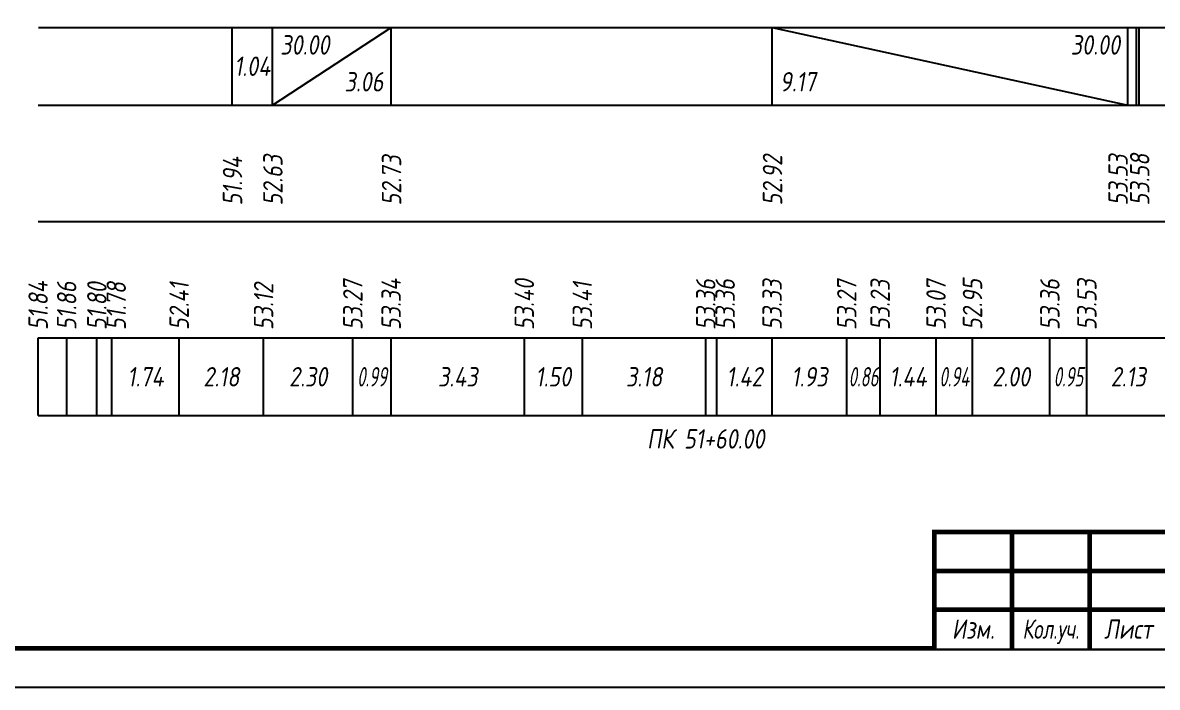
# Model space of a CAD drawing. Extents: x -717 to 1451, y -133302 to 233.
# Drawn here: x 82.4 to 228.7, y -81419.4 to -81333.8 of the extents above; entities that cross this region are included whole.
import ezdxf
from ezdxf.enums import TextEntityAlignment as Align

# ---------------------------------------------------------------- set-up
doc = ezdxf.new("R2010")
doc.units = 0
for name, color, linetype in [('Зарамочное оформление', 7, 'Continuous'), ('Код_510', 7, 'Continuous'), ('Код_516', 1, 'Continuous'), ('Подписи поперечников', 7, 'Continuous'), ('Таблица', 7, 'Continuous')]:
    doc.layers.add(name, color=color, linetype=linetype)
doc.styles.add('М', font='romand.shx', dxfattribs={"width": 0.8, "oblique": 10, "height": 2.5})

# ---------------------------------------------------------------- blocks, each defined once
blk = doc.blocks.new('Штамп')
at = {"linetype": 'Continuous'}
blk.add_wipeout([(199.95, -411.25), (384.95, -411.25), (384.95, -426.25), (199.95, -426.25)], dxfattribs=at).dxf.layer = 'Зарамочное оформление'
at = {"layer": 'Зарамочное оформление', "linetype": 'Continuous', "lineweight": -3, "const_width": 0.6, "flags": 128}
for points in [[(199.95, -426.25), (199.95, -411.25), (384.95, -411.25)], [(209.95, -411.25), (209.95, -426.25)], [(219.95, -411.25), (219.95, -426.25)], [(199.95, -416.25), (264.95, -416.25)], [(199.95, -421.25), (264.95, -421.25)]]:
    blk.add_lwpolyline(points, dxfattribs=at)
at = {"layer": 'Зарамочное оформление', "linetype": 'Continuous', "style": 'М', "oblique": 10}
for s, width, p in [('Изм.', 0.8, (204.95, -423.75)), ('Кол.уч.', 0.7, (214.95, -423.75)), ('Лист', 0.8, (224.95, -423.75))]:
    blk.add_text(s, height=2.5, dxfattribs=dict(at, width=width)).set_placement(p, align=Align.MIDDLE_CENTER)
blk = doc.blocks.new('шифр')
blk.add_blockref('Штамп', (0, -81048))

msp = doc.modelspace()

# ---------------------------------------------------------------- linework, layer by layer
at = {"flags": 128}
msp.add_lwpolyline([(-30.054, -81419.421), (389.946, -81419.421), (389.946, -81122.421), (-30.054, -81122.421)], close=True, dxfattribs=at)
at = {"const_width": 0.6, "flags": 128}
msp.add_lwpolyline([(-10.054, -81414.421), (384.946, -81414.421), (384.946, -81127.421), (-10.054, -81127.421)], close=True, dxfattribs=at)
at = {"layer": 'Код_510'}
for p, q in [((84.412, -81384.421), (84.412, -81374.421)), ((88.088, -81384.421), (88.088, -81374.421)), ((91.98, -81384.421), (91.98, -81374.421)), ((93.905, -81384.421), (93.905, -81374.421)), ((102.591, -81384.421), (102.591, -81374.421)), ((113.475, -81384.421), (113.475, -81374.421)), ((124.975, -81384.421), (124.975, -81374.421)), ((129.916, -81384.421), (129.916, -81374.421)), ((147.084, -81384.421), (147.084, -81374.421)), ((154.562, -81384.421), (154.562, -81374.421)), ((170.476, -81384.421), (170.476, -81374.421)), ((171.896, -81384.421), (171.896, -81374.421)), ((179.018, -81384.421), (179.018, -81374.421)), ((188.651, -81384.421), (188.651, -81374.421)), ((192.954, -81384.421), (192.954, -81374.421)), ((200.158, -81384.421), (200.158, -81374.421)), ((204.853, -81384.421), (204.853, -81374.421)), ((214.829, -81384.421), (214.829, -81374.421)), ((219.598, -81384.421), (219.598, -81374.421))]:
    msp.add_line(p, q, dxfattribs=at)
at = {"layer": 'Код_516'}
for p, q in [((109.412, -81344.421), (109.412, -81334.421)), ((114.617, -81344.421), (114.617, -81334.421)), ((114.617, -81344.421), (129.916, -81334.421)), ((129.916, -81344.421), (129.916, -81334.421)), ((179.018, -81344.421), (179.018, -81334.421)), ((179.018, -81334.421), (224.874, -81344.421)), ((224.874, -81344.421), (224.874, -81334.421)), ((224.874, -81344.421), (224.874, -81334.421)), ((226.012, -81344.421), (226.012, -81334.421)), ((226.012, -81344.421), (226.012, -81334.421)), ((226.357, -81344.421), (226.357, -81334.421))]:
    msp.add_line(p, q, dxfattribs=at)
at = {"layer": 'Таблица'}
for p, q in [((84.466, -81334.421), (251.411, -81334.421)), ((84.412, -81344.421), (251.357, -81344.421)), ((84.412, -81359.421), (251.357, -81359.421)), ((84.412, -81374.421), (251.357, -81374.421)), ((84.412, -81384.421), (251.357, -81384.421))]:
    msp.add_line(p, q, dxfattribs=at)

# ---------------------------------------------------------------- texts
at = {"layer": 'Код_510', "style": 'М', "oblique": 10, "width": 0.8}
for s, p in [('52.95', (204.853, -81373.421)), ('51.84', (84.412, -81373.421)), ('51.86', (88.088, -81373.421)), ('51.80', (91.98, -81373.421)), ('51.78', (94.48, -81373.421)), ('52.41', (102.591, -81373.421)), ('53.12', (113.475, -81373.421)), ('53.27', (124.975, -81373.421)), ('53.34', (129.916, -81373.421)), ('53.40', (147.084, -81373.421)), ('53.41', (154.562, -81373.421)), ('53.36', (170.476, -81373.421)), ('53.36', (172.976, -81373.421)), ('53.33', (179.018, -81373.421)), ('53.27', (188.651, -81373.421)), ('53.23', (192.954, -81373.421)), ('53.07', (200.158, -81373.421)), ('53.36', (214.829, -81373.421)), ('53.53', (219.598, -81373.421))]:
    msp.add_text(s, height=2.5, rotation=90, dxfattribs=at).set_placement(p, align=Align.MIDDLE_LEFT)
at = {"layer": 'Код_510', "style": 'М', "oblique": 10}
for s, width, p in [('1.74', 0.8, (98.248, -81379.421)), ('2.18', 0.8, (108.033, -81379.421)), ('2.30', 0.8, (119.225, -81379.421)), ('0.99', 0.6, (127.446, -81379.421)), ('3.43', 0.8, (138.5, -81379.421)), ('1.50', 0.8, (150.823, -81379.421)), ('3.18', 0.8, (162.519, -81379.421)), ('1.42', 0.8, (175.457, -81379.421)), ('1.93', 0.8, (183.835, -81379.421)), ('0.86', 0.6, (190.802, -81379.421)), ('1.44', 0.8, (196.556, -81379.421)), ('0.94', 0.6, (202.505, -81379.421)), ('2.00', 0.8, (209.841, -81379.421)), ('0.95', 0.6, (217.214, -81379.421)), ('2.13', 0.8, (224.935, -81379.421))]:
    msp.add_text(s, height=2.5, dxfattribs=dict(at, width=width)).set_placement(p, align=Align.MIDDLE_CENTER)
at = {"layer": 'Код_516', "style": 'М', "oblique": 10, "width": 0.8}
msp.add_text('30.00', height=2.5, dxfattribs=at).set_placement((115.617, -81335.421), align=Align.TOP_LEFT)
msp.add_text('30.00', height=2.5, dxfattribs=at).set_placement((223.874, -81335.421), align=Align.TOP_RIGHT)
msp.add_text('1.04', height=2.5, dxfattribs=at).set_placement((112.014, -81339.421), align=Align.MIDDLE_CENTER)
msp.add_text('3.06', height=2.5, dxfattribs=at).set_placement((128.916, -81343.421), align=Align.BOTTOM_RIGHT)
msp.add_text('9.17', height=2.5, dxfattribs=at).set_placement((180.018, -81343.421), align=Align.BOTTOM_LEFT)
for s, p in [('53.58', (226.411, -81357.371)), ('51.94', (109.466, -81357.371)), ('52.63', (114.671, -81357.371)), ('52.73', (129.97, -81357.371)), ('52.92', (179.073, -81357.371)), ('53.53', (223.618, -81357.371))]:
    msp.add_text(s, height=2.5, rotation=90, dxfattribs=at).set_placement(p, align=Align.MIDDLE_LEFT)
at = {"layer": 'Подписи поперечников', "style": 'М', "oblique": 10, "width": 0.8}
msp.add_text('ПК 51+60.00', height=2.5, dxfattribs=at).set_placement((170.476, -81389.421), align=Align.BOTTOM_CENTER)

# ---------------------------------------------------------------- next in the draw order: block references
msp.add_blockref('шифр', (0, 59.829))

doc.saveas('drawing.dxf')
